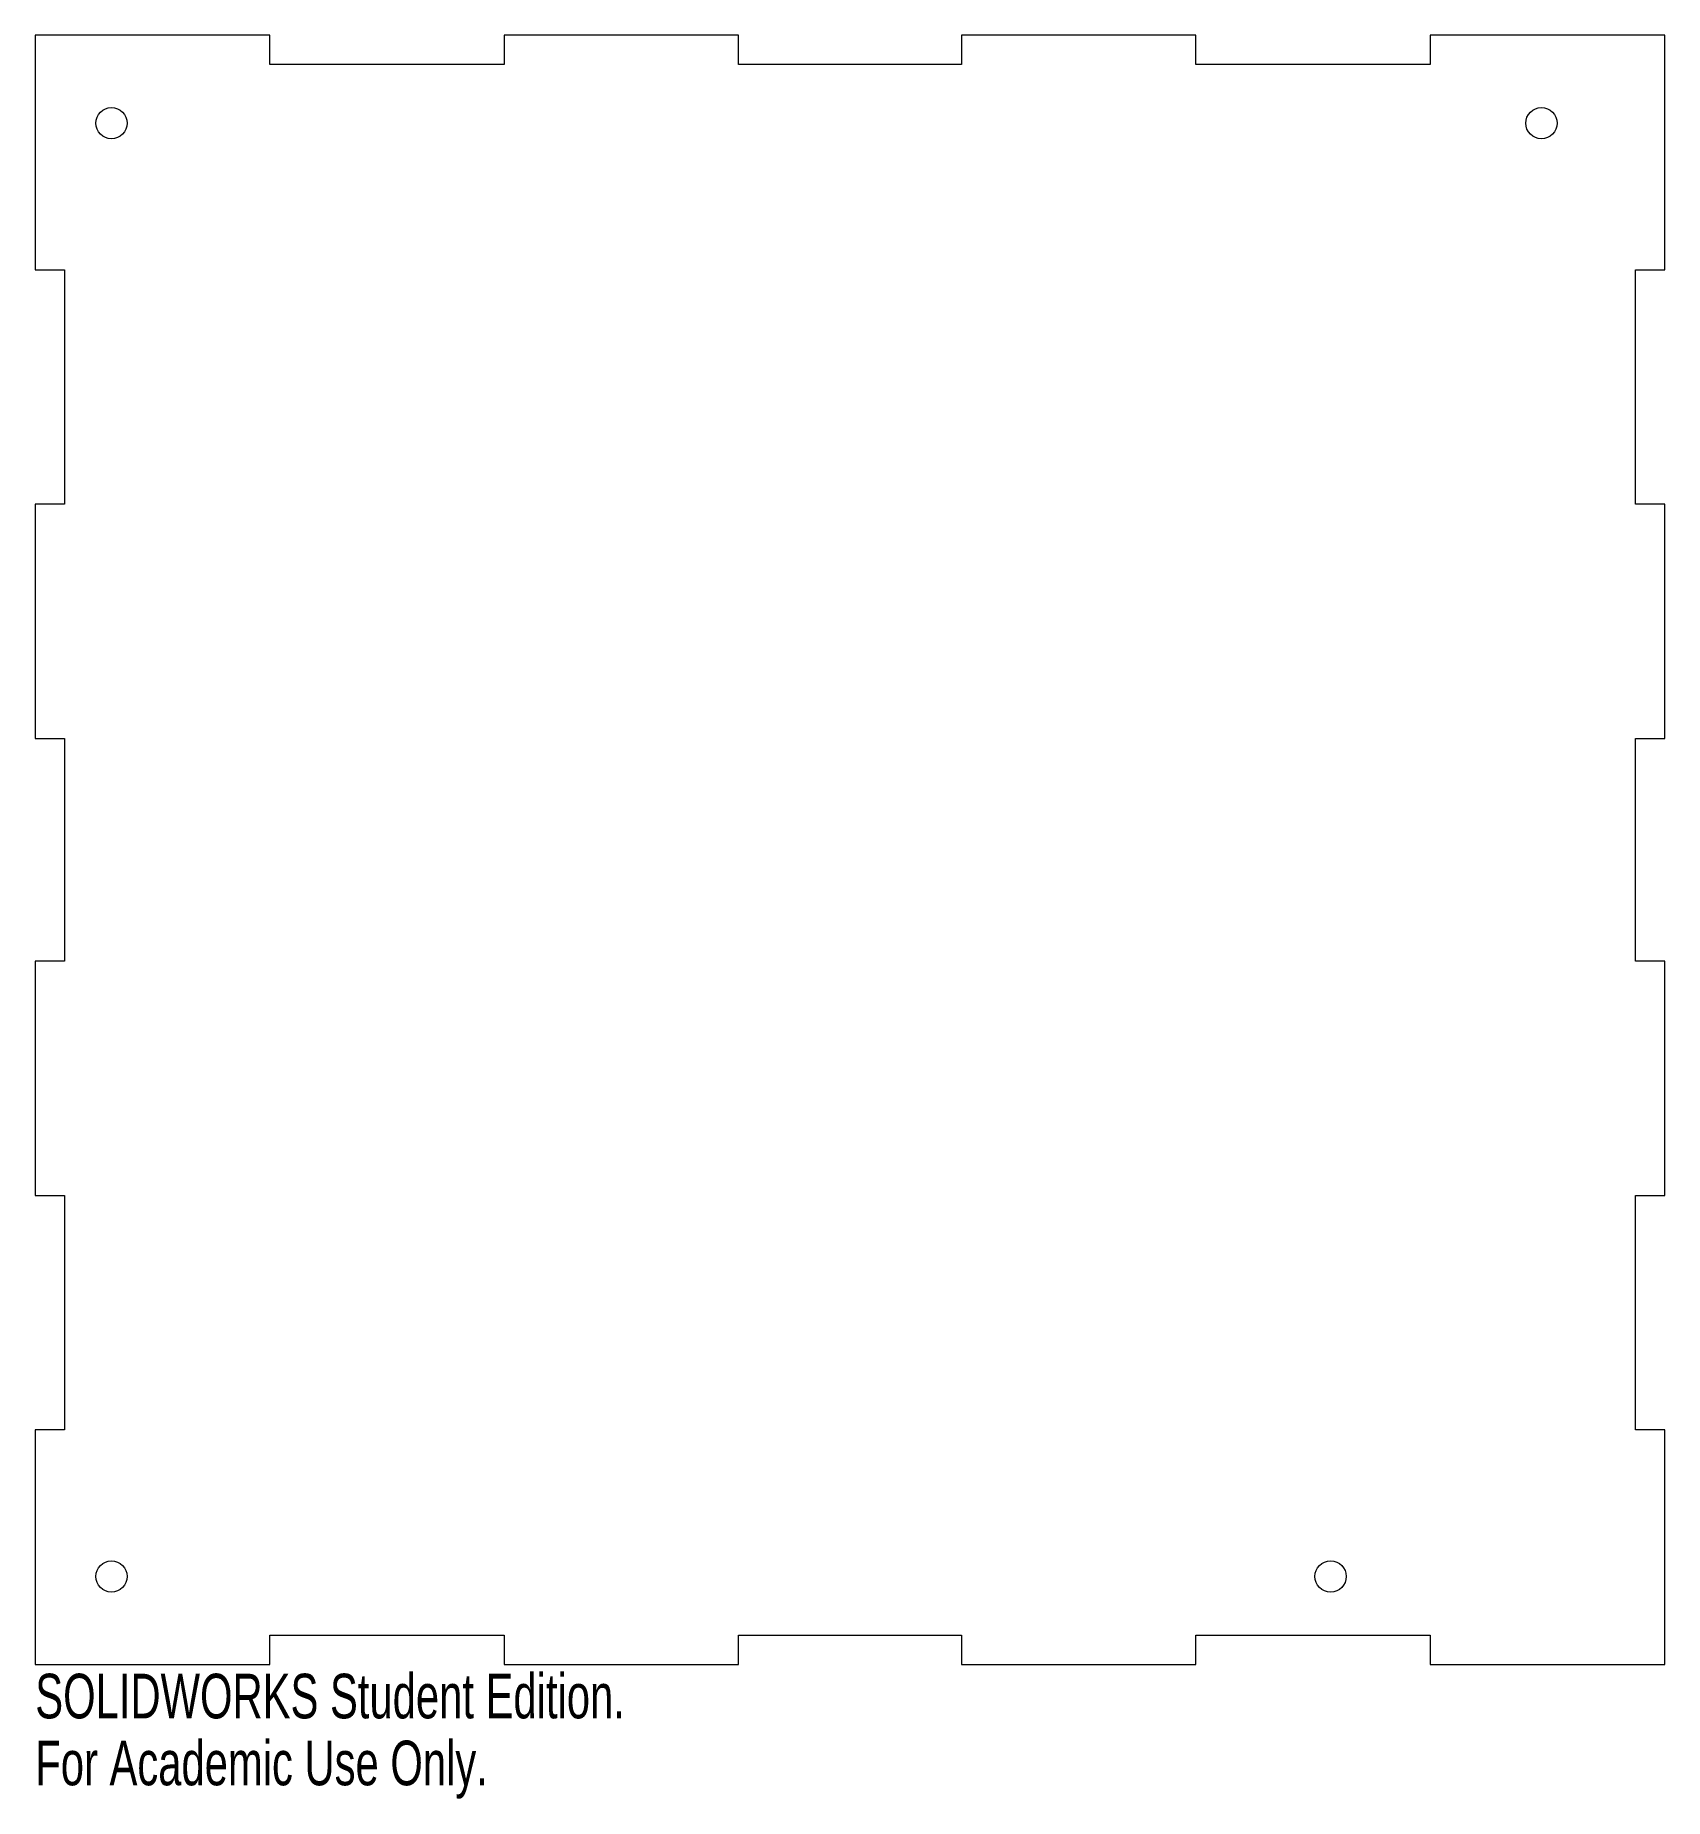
# Model space of a CAD drawing. Header units: inches. Extents: x -3.23 to 3.72, y -5.07 to 2.45.
import ezdxf

# ---------------------------------------------------------------- set-up
doc = ezdxf.new("R2010")
doc.units = ezdxf.units.IN
doc.header["$MEASUREMENT"] = 0
doc.styles.add('SLDTEXTSTYLE0', font='TXT', dxfattribs={"width": 0.7})

msp = doc.modelspace()

# ---------------------------------------------------------------- linework, layer by layer
at = {"color": 7, "linetype": 'Continuous', "lineweight": 15}
for p, q in [((-3.2286, 2.4491), (-3.2286, 1.4491)), ((-2.2286, 2.4491), (-3.2286, 2.4491)), ((-2.2286, 2.3241), (-2.2286, 2.4491)), ((-1.2286, 2.4491), (-1.2286, 2.3241)), ((-0.2286, 2.4491), (-1.2286, 2.4491)), ((-0.2286, 2.3241), (-0.2286, 2.4491)), ((0.7214, 2.4491), (0.7214, 2.3241)), ((1.7214, 2.4491), (0.7214, 2.4491)), ((1.7214, 2.3241), (1.7214, 2.4491)), ((2.7214, 2.4491), (2.7214, 2.3241)), ((3.7214, 2.4491), (2.7214, 2.4491)), ((3.7214, 1.4491), (3.7214, 2.4491)), ((-1.2286, 2.3241), (-2.2286, 2.3241)), ((0.7214, 2.3241), (-0.2286, 2.3241)), ((2.7214, 2.3241), (1.7214, 2.3241)), ((-3.2286, 1.4491), (-3.1036, 1.4491)), ((-3.1036, 1.4491), (-3.1036, 0.4491)), ((3.5964, 1.4491), (3.7214, 1.4491)), ((3.5964, 0.4491), (3.5964, 1.4491)), ((-3.2286, 0.4491), (-3.2286, -0.5509)), ((-3.1036, 0.4491), (-3.2286, 0.4491)), ((3.7214, 0.4491), (3.5964, 0.4491)), ((3.7214, -0.5509), (3.7214, 0.4491)), ((-3.2286, -0.5509), (-3.1036, -0.5509)), ((-3.1036, -0.5509), (-3.1036, -1.5009)), ((3.5964, -0.5509), (3.7214, -0.5509)), ((3.5964, -1.5009), (3.5964, -0.5509)), ((-3.2286, -1.5009), (-3.2286, -2.5009)), ((-3.1036, -1.5009), (-3.2286, -1.5009)), ((3.7214, -1.5009), (3.5964, -1.5009)), ((3.7214, -2.5009), (3.7214, -1.5009)), ((-3.2286, -2.5009), (-3.1036, -2.5009)), ((-3.1036, -2.5009), (-3.1036, -3.5009)), ((3.5964, -2.5009), (3.7214, -2.5009)), ((3.5964, -3.5009), (3.5964, -2.5009)), ((-3.1036, -3.5009), (-3.2286, -3.5009)), ((-3.2286, -3.5009), (-3.2286, -4.5009)), ((3.7214, -3.5009), (3.5964, -3.5009)), ((3.7214, -4.5009), (3.7214, -3.5009)), ((-2.2286, -4.3759), (-1.2286, -4.3759)), ((-2.2286, -4.5009), (-2.2286, -4.3759)), ((-1.2286, -4.3759), (-1.2286, -4.5009)), ((-0.2286, -4.3759), (0.7214, -4.3759)), ((-0.2286, -4.5009), (-0.2286, -4.3759)), ((0.7214, -4.3759), (0.7214, -4.5009)), ((1.7214, -4.3759), (2.7214, -4.3759)), ((1.7214, -4.5009), (1.7214, -4.3759)), ((2.7214, -4.3759), (2.7214, -4.5009)), ((-3.2286, -4.5009), (-2.2286, -4.5009)), ((-1.2286, -4.5009), (-0.2286, -4.5009)), ((0.7214, -4.5009), (1.7214, -4.5009)), ((2.7214, -4.5009), (3.7214, -4.5009))]:
    msp.add_line(p, q, dxfattribs=at)
for centre in [(-2.9036, 2.0741), (3.1956, 2.0741), (-2.9036, -4.1259), (2.2964, -4.1259)]:
    msp.add_circle(centre, 0.0669, dxfattribs=at)

# ---------------------------------------------------------------- texts
at = {"color": 7, "linetype": 'Continuous', "char_height": 0.1903, "attachment_point": 1, "style": 'SLDTEXTSTYLE0'}
for s, insert in [('SOLIDWORKS Student Edition.', (-3.2286, -4.541)), ('For Academic Use Only.', (-3.2286, -4.8265))]:
    msp.add_mtext(s, dxfattribs=dict(at, insert=insert))

doc.saveas('drawing.dxf')
